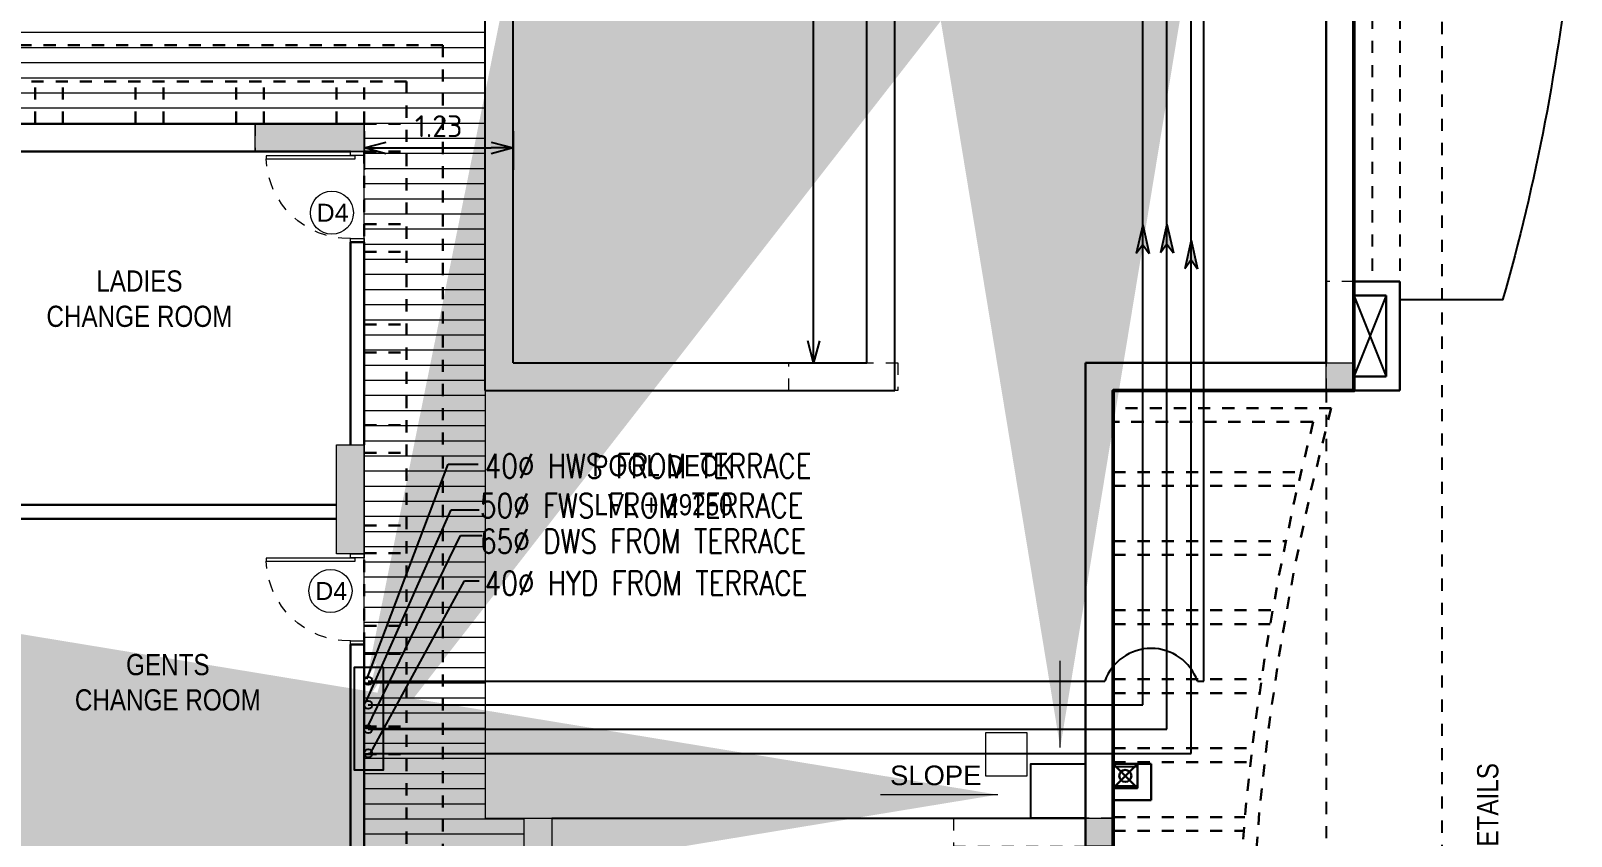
# Model space of a CAD drawing. Header units: inches. Extents: x 0 to 429, y 0 to 146.
# Drawn here: x 302.64 to 315.37, y 118.07 to 124.73 of the extents above; entities that cross this region are included whole.
import ezdxf
from ezdxf.enums import TextEntityAlignment as Align

# ---------------------------------------------------------------- set-up
doc = ezdxf.new("R2010")
doc.units = ezdxf.units.IN
doc.header["$MEASUREMENT"] = 0
doc.linetypes.add('Xr-4BHK-A-B-Tenth Floor-Sub$0$HIDDEN', pattern=[0.375, 0.25, -0.125])
doc.layers.get('DEFPOINTS').update_dxf_attribs({"lineweight": 18})
for name, color, linetype, lineweight in [('FLOOR09', 7, 'Continuous', 50), ('XR-4BHK-A-B-TENTH SUB$0$A-WALL', 7, 'Continuous', 35), ('XR-4BHK-A-B-TENTH SUB$0$COL', 1, 'Continuous', 0), ('XR-4BHK-A-B-TENTH SUB$0$COL BELOW', 3, 'Xr-4BHK-A-B-Tenth Floor-Sub$0$HIDDEN', 0), ('XR-4BHK-A-B-TENTH SUB$0$COL HATCH', 9, 'Continuous', 0), ('XR-4BHK-A-B-TENTH SUB$0$CUTOUT', 6, 'Continuous', 30), ('XR-4BHK-A-B-TENTH SUB$0$DOOR', 34, 'Continuous', 20), ('XR-4BHK-A-B-TENTH SUB$0$HATCH', 8, 'Continuous', 9), ('XR-4BHK-A-B-TENTH SUB$0$PERGOLA ABOVE', 6, 'Xr-4BHK-A-B-Tenth Floor-Sub$0$HIDDEN', 30), ('XR-4BHK-A-B-TENTH SUB$0$PIPE', 30, 'Continuous', 30), ('XR-4BHK-A-B-TENTH SUB$0$WALL', 7, 'Continuous', 30)]:
    doc.layers.add(name, color=color, linetype=linetype, lineweight=lineweight)
for name, color, linetype in [('XR-4BHK-A-B-TENTH SUB$0$BALCONY', 6, 'Continuous'), ('XR-4BHK-A-B-TENTH SUB$0$ELE', 4, 'Continuous'), ('XR-4BHK-A-B-TENTH SUB$0$LINE ABOVE', 20, 'Xr-4BHK-A-B-Tenth Floor-Sub$0$HIDDEN')]:
    doc.layers.add(name, color=color, linetype=linetype)
doc.layers.add('XR-4BHK-A-B-TENTH SUB$0$HATCH1', color=7, linetype='Continuous', lineweight=15, true_color=0x874d22)
doc.styles.add('Sanvi Common', font='isocpeur.ttf')
doc.styles.add('Xr-4BHK-A-B-Tenth Floor-Sub$0$$0$DIM', font='arial.ttf', dxfattribs={"height": 4})
doc.styles.add('Xr-4BHK-A-B-Tenth Floor-Sub$0$$1$Standard', font='arial.ttf')
doc.styles.add('Xr-4BHK-A-B-Tenth Floor-Sub$0$A-DIM', font='arial.ttf')
doc.styles.add('Xr-4BHK-A-B-Tenth Floor-Sub$0$DIM', font='arial.ttf')
doc.styles.add('Xr-4BHK-A-B-Tenth Floor-Sub$0$ROMANS', font='romans.shx')
doc.styles.add('Xr-4BHK-A-B-Tenth Floor-Sub$0$Standard', font='ARIALN.TTF')
doc.dimstyles.new('Sanvi Common', dxfattribs={"dimtxt": 0.18, "dimasz": 0.18, "dimexe": 0.18, "dimexo": 0.0625, "dimgap": 0.09, "dimtad": 1, "dimzin": 0, "dimdsep": 46, "dimtxsty": 'Sanvi Common', "dimblk": 'OPEN30', "dimcen": 0.09, "dimclrd": 68, "dimclre": 68, "dimclrt": 40, "dimadec": 0, "dimazin": 0, "dimtfac": 1, "dimtofl": 0, "dimtmove": 0, "dimatfit": 3, "dimldrblk": 'OPEN30', "dimfxl": 1, "dimtolj": 1, "dimtzin": 0, "dimarcsym": 0})
doc.dimstyles.new('Xr-4BHK-A-B-Tenth Floor-Sub$0$A-DIM-100', dxfattribs={"dimscale": 2, "dimtxt": 150, "dimasz": 50, "dimexe": 30, "dimexo": 25, "dimgap": 25, "dimtad": 1, "dimdec": 0, "dimzin": 0, "dimdsep": 46, "dimtxsty": 'Xr-4BHK-A-B-Tenth Floor-Sub$0$A-DIM', "dimblk1": 'Xr-4BHK-A-B-Tenth Floor-Sub$0$_ArchTick', "dimblk2": 'Xr-4BHK-A-B-Tenth Floor-Sub$0$_ArchTick', "dimsah": 1, "dimcen": 0.09, "dimdle": 30, "dimclrd": 256, "dimclre": 256, "dimclrt": 5, "dimadec": 0, "dimazin": 0, "dimtfac": 1, "dimtdec": 0, "dimtmove": 2, "dimatfit": 3, "dimfxl": 0.18, "dimtolj": 1, "dimtzin": 0, "dimlwd": 9, "dimlwe": 9, "dimarcsym": 0})
doc.dimstyles.new('Xr-4BHK-A-B-Tenth Floor-Sub$0$DIM 75', dxfattribs={"dimtxt": 75, "dimasz": 75, "dimexe": 0.18, "dimexo": 0.0625, "dimgap": 0.09, "dimtad": 0, "dimtih": 1, "dimtoh": 1, "dimdec": 0, "dimzin": 0, "dimdsep": 46, "dimtxsty": 'Xr-4BHK-A-B-Tenth Floor-Sub$0$Standard', "dimcen": 0.09, "dimclrd": 256, "dimclre": 256, "dimclrt": 256, "dimadec": 0, "dimazin": 0, "dimtfac": 1, "dimtdec": 0, "dimtofl": 0, "dimtmove": 0, "dimatfit": 3, "dimfxl": 1, "dimtolj": 1, "dimtzin": 0, "dimarcsym": 0})

# ---------------------------------------------------------------- blocks, each defined once
blk = doc.blocks.new('Xr-4BHK-A-B-Tenth Floor-Sub$0$d-750')
at = {"layer": 'XR-4BHK-A-B-TENTH SUB$0$DOOR'}
for p, q in [((5.729134500143118e-09, 718.7499761594656), (5.729134500143118e-09, 749.9999761594656)), ((5.729134500143118e-09, 749.9999761594656), (115.0000000057291, 749.9999761594656)), ((115.0000000057291, 718.7499761594656), (5.729134500143118e-09, 718.7499761594656)), ((115.0000000057291, 749.9999761594656), (115.0000000057291, 718.7499761594656)), ((5.729134500143118e-09, -2.384052721993157e-05), (5.729134500143118e-09, 31.24997615947278)), ((5.729134500143118e-09, 31.24997615947278), (115.0000000057291, 31.24997615947278)), ((115.0000000057291, 31.24997615947278), (115.0000000057291, -2.384052721993157e-05)), ((115.0000000057291, -2.384052721993157e-05), (5.729134500143118e-09, -2.384052721993157e-05))]:
    blk.add_line(p, q, dxfattribs=at)
blk.add_lwpolyline([(73.88675761399941, 34.24997615947278), (811.340492390703, 34.24997615947278), (811.340492390703, 59.24997615947278), (73.88675761399941, 59.24997615947278)], close=True, dxfattribs=at)
at = {"layer": 'XR-4BHK-A-B-TENTH SUB$0$DOOR', "color": 8, "linetype": 'Xr-4BHK-A-B-Tenth Floor-Sub$0$HIDDEN', "extrusion": (0, 0, -1)}
blk.add_ellipse((125.0000000057291, 31.24997615947278), major_axis=(218.3991734659579, 652.0652236637238), ratio=0.9987404314647262, start_param=-0.3381296109642833, end_param=1.207250979015199, dxfattribs=at)
blk = doc.blocks.new('Xr-4BHK-A-B-Tenth Floor-Sub$0$RWP')
at = {"layer": 'XR-4BHK-A-B-TENTH SUB$0$CUTOUT'}
for p, q in [((0, 199.9999999999782), (200, 0)), ((200, 199.9999999999782), (0, 0))]:
    blk.add_line(p, q, dxfattribs=at)
blk.add_lwpolyline([(0, 0), (200, 0), (200, 199.9999999999782), (0, 199.9999999999782)], close=True, dxfattribs=at)
at = {"layer": 'XR-4BHK-A-B-TENTH SUB$0$ELE'}
for p, q in [((0, 199.9999999999782), (0, 0)), ((25, 199.9999999999782), (25, 0))]:
    blk.add_line(p, q, dxfattribs=at)
at = {"layer": 'XR-4BHK-A-B-TENTH SUB$0$PIPE'}
blk.add_circle((99.99999999998545, 99.99999999998545), 50, dxfattribs=at)
at = {"layer": 'XR-4BHK-A-B-TENTH SUB$0$WALL'}
for p, q in [((0, 314.9999999999927), (300.338027563339, 314.9999999999854)), ((0, 199.9999999999782), (0, 314.9999999999927)), ((300.338027563339, 0.03130739104381064), (300.338027563339, 314.9999999999854)), ((0, 199.9999999999782), (185.3380275633244, 199.9999999999782)), ((185.3380275633244, 0.03130739104381064), (185.3380275633244, 199.9999999999782))]:
    blk.add_line(p, q, dxfattribs=at)
blk = doc.blocks.new('Xr-4BHK-A-B-Tenth Floor-Sub$0$unit 4')
at = {"layer": 'XR-4BHK-A-B-TENTH SUB$0$COL HATCH'}
for points in [[(140161.4683825894, 16851.92875441612), (140161.4683825894, 17081.92875441612), (140391.4667687599, 17081.92875441612), (140391.4667687599, 16851.92875441612)], [(143926.6804970775, 14861.95485031011), (143926.6804970775, 15091.95147562632), (144156.6804970775, 15091.95147562632), (144156.6804970775, 14861.95485031011)], [(138186.4673124339, 8001.023548406112), (138186.4673124339, 8901.942103730136), (138416.46939394, 8901.942103730136), (138416.46939394, 8001.023548406112)], [(140841.4667852708, 8901.942103730165), (140841.4667852708, 8671.520555919531), (141336.6918553654, 8671.752276054933), (141336.6918553656, 8671.941674858215), (141451.6918553656, 8671.941674753645), (141451.6919188089, 8671.806085588905), (141741.468866777, 8671.941674753616), (141741.4679881216, 8901.942102452827)]]:
    blk.add_hatch(color=256, dxfattribs=at).paths.add_polyline_path(points)
at = {"layer": 'XR-4BHK-A-B-TENTH SUB$0$HATCH'}
h = blk.add_hatch(dxfattribs=at)
h.set_pattern_fill('LINE', color=256, scale=1000, angle=90.00000000000001, style=0)
h.set_pattern_definition([(90, (108785.045784827, -212039.4299322763), (-125, -2.775557561562891e-14), [])])
h.paths.add_polyline_path([(136523.896407382, 5336.954781934473), (136523.8964073836, 9901.942103730136), (143926.6808969202, 9901.942103730107), (143926.6797645967, 10221.95374302511), (144476.6823000514, 10221.95374322421), (144476.6822946735, 9001.9421013057), (144476.6823000521, 8901.94209039578), (143681.6830437472, 8901.942416028352), (141448.7126748509, 8901.516515860421), (138186.4667852746, 8901.514606098848), (138186.921725734, 4736.958230922261), (136951.4669092088, 4736.958230924094), (136951.4669092098, 5336.954755751969)])
at = {"layer": 'XR-4BHK-A-B-TENTH SUB$0$A-WALL'}
blk.add_line((140276.6728969188, 14861.95485030484), (140276.6808817991, 14861.95485030484), dxfattribs=at)
at = {"layer": 'XR-4BHK-A-B-TENTH SUB$0$BALCONY'}
blk.add_lwpolyline([(136681.4672898354, 17681.52098489433), (136681.4672898354, 18877.08447858781, -0.04461791767468246), (139641.4667689159, 18310.51323266406), (139641.466768916, 17461.52219333107)], format="xyb", dxfattribs=at)
at = {"layer": 'XR-4BHK-A-B-TENTH SUB$0$COL'}
for points in [[(140161.4683825894, 16851.92875441612), (140161.4683825894, 17081.92875441612), (140391.4667687599, 17081.92875441612), (140391.4667687599, 16851.92875441612)], [(143926.6804970775, 14861.95485031011), (143926.6804970775, 15091.95147562632), (144156.6804970775, 15091.95147562632), (144156.6804970775, 14861.95485031011)], [(138186.4673124339, 8001.023548406112), (138186.4673124339, 8901.942103730136), (138416.46939394, 8901.942103730136), (138416.46939394, 8001.023548406112)], [(140841.4667852708, 8671.520555919531), (140841.4667852708, 8901.942103730165), (141741.4679881216, 8901.942102452798), (141741.468866777, 8671.941674753645)]]:
    blk.add_lwpolyline(points, close=True, dxfattribs=at)
at = {"layer": 'XR-4BHK-A-B-TENTH SUB$0$COL BELOW'}
for points in [[(140391.468866777, 16851.94210373014), (140391.4667689161, 17081.92875441612), (139491.468866777, 17081.94210373014), (139491.468866777, 16851.94210373014)], [(144156.680919536, 13771.95372724338), (144156.680919536, 15091.95147562676), (143926.6808969202, 15091.95147562676), (143926.6808969202, 13771.95372724338)], [(140161.468866777, 12411.94210373014), (140161.468866777, 13311.942132525), (140391.468866777, 13311.942132525), (140391.468866777, 12411.94210373014)], [(138416.46939394, 8001.444667240226), (138416.46939394, 8901.942103730136), (138186.468866777, 8901.942103730136), (138186.468866777, 8001.444667240226)]]:
    blk.add_lwpolyline(points, close=True, dxfattribs=at)
at = {"layer": 'XR-4BHK-A-B-TENTH SUB$0$ELE'}
for p, q in [((139606.4667689159, 17081.52219333107), (140276.4667689159, 17346.52219333107)), ((139606.4667689159, 17346.52219333107), (140276.4667689161, 17081.92875441624)), ((143926.6960998572, 10452.37486190963), (143926.6804970775, 14861.95485031011)), ((140391.4688667771, 13286.94167387165), (131101.4704008717, 13286.94167387477)), ((140391.468866782, 9901.524832841125), (140391.4688667771, 13286.94167387165)), ((140161.468866777, 13056.94167387171), (132391.4688477934, 13056.94167387427)), ((140161.4688667815, 10131.94210373011), (140161.468866777, 13056.94167387171)), ((140161.4688667815, 10131.94210373011), (132391.4663896933, 10131.94210373014)), ((140391.468866782, 9901.942103730107), (136523.8964073836, 9901.942103730136))]:
    blk.add_line(p, q, dxfattribs=at)
at = {"layer": 'XR-4BHK-A-B-TENTH SUB$0$HATCH'}
blk.add_lwpolyline([(136523.896407382, 5336.954781934473), (136523.8964073836, 9901.942103730136), (143926.6808969202, 9901.942103730107), (143926.6797645967, 10221.95374302511), (144476.6823000514, 10221.95374322421), (144476.6822946735, 9001.9421013057), (144476.6823000521, 8901.94209039578), (143681.6830437472, 8901.942416028352), (141448.7126748509, 8901.516515860421), (141448.7126748509, 8901.516515860421), (138186.4667852746, 8901.514606098848), (138186.921725734, 4736.958230922261), (136951.4669092088, 4736.958230924094), (136951.4669092098, 5336.954755751969), (136523.896407382, 5336.954781934473)], dxfattribs=at)
at = {"layer": 'XR-4BHK-A-B-TENTH SUB$0$HATCH1', "ltscale": 0.5}
blk.add_lwpolyline([(143219.77406275, 14036.6942217793), (143576.77406275, 14036.6942217793), (143576.77406275, 14381.6942217793), (143219.77406275, 14381.6942217793)], close=True, dxfattribs=at)
at = {"layer": 'XR-4BHK-A-B-TENTH SUB$0$LINE ABOVE'}
for p, q in [((135301.4688667769, 17461.94210373014), (139491.4568943406, 17461.94210373022)), ((135301.468866777, 17231.94210373014), (139491.4568943406, 17231.94210373022))]:
    blk.add_line(p, q, dxfattribs=at)
at = {"layer": 'XR-4BHK-A-B-TENTH SUB$0$PERGOLA ABOVE', "linetype": 'Xr-4BHK-A-B-Tenth Floor-Sub$0$HIDDEN'}
for p, q in [((137536.9217257317, 9551.520688113436), (144476.6823000521, 9551.520688113407)), ((137536.9217257317, 9551.520688113436), (137536.921725734, 4736.95823092194)), ((137836.9217257318, 9251.520688113407), (144176.6823000521, 9251.520688113407)), ((137836.9217257318, 9251.520688113407), (137836.921725734, 4736.958230922086)), ((138186.4673124334, 8901.942103730136), (138186.4673124334, 9251.520688113378)), ((138416.4673124334, 8901.942103730136), (138416.4673124334, 9251.520688113378)), ((139016.4673124334, 8901.942103730136), (139016.4673124334, 9251.520688113378)), ((139246.4673124334, 8901.942103730136), (139246.4673124334, 9251.520688113378)), ((139846.4673124334, 8901.942103730136), (139846.4673124334, 9251.520688113378)), ((140076.4673124334, 8901.942103730136), (140076.4673124334, 9251.520688113378)), ((140676.4673124334, 8901.942103730136), (140676.4673124334, 9251.520688113378)), ((140906.4673124334, 8901.942103730136), (140906.4673124334, 9251.520688113378)), ((141506.4673124334, 8901.942103730107), (141506.4673124334, 9251.520688113349)), ((141736.4673124334, 8901.942103730107), (141736.4673124334, 9251.520688113349)), ((142336.4673124334, 8901.942103730107), (142336.4673124334, 9251.520688113349)), ((142566.4673124334, 8901.942103730107), (142566.4673124334, 9251.520688113349)), ((143166.4673124334, 8901.942103730107), (143166.4673124334, 9251.520688113349)), ((143396.4673124334, 8901.942103730107), (143396.4673124334, 9251.520688113349)), ((138186.4673124334, 8901.942103730136), (137836.4673124339, 8901.942103729962)), ((138416.46939394, 8901.942103730136), (139166.46939394, 8901.942103730078)), ((142491.4700696282, 8901.942903540912), (141741.4679881295, 8901.940038357716)), ((138186.4673124336, 8671.942103730136), (137836.467312434, 8671.942103729962)), ((138186.4673124336, 8071.942103730136), (137836.467312434, 8071.942103729962)), ((138186.4673124337, 7841.942103730136), (137836.4673124341, 7841.942103729962)), ((138186.4673124337, 7241.942103730136), (137836.4673124341, 7241.942103729962)), ((138186.4673124338, 7011.942103730136), (137836.4673124342, 7011.942103729962)), ((138186.4673124338, 6411.942103730136), (137836.4673124342, 6411.942103729962)), ((138186.4673124339, 6181.942103730136), (137836.4673124343, 6181.942103729962))]:
    blk.add_line(p, q, dxfattribs=at)
at = {"layer": 'XR-4BHK-A-B-TENTH SUB$0$WALL'}
for p, q in [((139491.4667689159, 17461.52219333107), (140391.4667689159, 17461.52219333107)), ((139491.4667689159, 17081.52219333107), (139491.4667689159, 17461.52219333107)), ((140391.4667689161, 17081.52098489527), (140391.4667689159, 17461.52219333107)), ((139606.4667689159, 17346.52219333107), (140276.4667689159, 17346.52219333107)), ((139606.4667689159, 17081.52219333101), (139606.4667689159, 17346.52219333107)), ((140276.4667689161, 17081.92875441609), (140276.4667689159, 17346.52219333107)), ((135301.4688667769, 17081.92875441615), (140276.4667689161, 17081.92875441609)), ((140391.6808786311, 15091.95485030484), (140391.4411620898, 17081.92875441612)), ((135071.4683339712, 16851.92875441615), (140161.4683825894, 16851.92875441612)), ((140161.6808817991, 14861.95485030467), (140161.4683825894, 16851.92875441612)), ((140391.6808786311, 15091.95485030484), (144156.6804970775, 15091.95485030484)), ((140161.6808817991, 14861.95485030467), (144156.6804970776, 14861.95485031049)), ((138186.468866777, 8231.444667240226), (138186.4688667769, 8901.942103730136)), ((138186.921725732, 8901.942103730195), (138186.921725734, 4736.958230922261)), ((138416.468866777, 8001.444667240168), (138416.4688667769, 8786.942103730107)), ((138416.921725732, 8786.942103730078), (138416.9217257337, 5336.958230922493)), ((140841.4667852708, 8901.942103730165), (139166.46939394, 8901.942103730224)), ((139166.46939394, 8786.942103730049), (139166.46939394, 8901.942103730049)), ((140841.4667852708, 8786.942103730165), (139166.46939394, 8786.942103730165)), ((142491.4700696282, 8901.942903540912), (144476.6823000522, 8901.94209039578)), ((142491.4700696282, 8786.942102452711), (142491.4700696282, 8901.942903540912)), ((142491.4700696282, 8786.94290354097), (144246.6822995453, 8786.942184604035)), ((141336.6795998762, 5336.942103730136), (141336.6894109908, 8671.752274911123)), ((141451.6813651052, 5936.945484351279), (141451.6894111497, 8671.806084415555))]:
    blk.add_line(p, q, dxfattribs=at)
at = {"layer": 'XR-4BHK-A-B-TENTH SUB$0$DOOR', "rotation": 269.9999999483067}
for p in [(138416.4694177805, 8901.94210373584), (141741.4700934687, 8901.942102458503)]:
    blk.add_blockref('Xr-4BHK-A-B-Tenth Floor-Sub$0$d-750', p, dxfattribs=at)
at = {"layer": 'XR-4BHK-A-B-TENTH SUB$0$WALL'}
blk.add_blockref('Xr-4BHK-A-B-Tenth Floor-Sub$0$RWP', (143476.3290084882, 15091.92354291381), dxfattribs=at)
blk = doc.blocks.new('Xr-4BHK-A-B-Tenth Floor-Sub$0$core typ')
at = {"layer": 'XR-4BHK-A-B-TENTH SUB$0$COL HATCH'}
h = blk.add_hatch(color=256, dxfattribs=at)
h.dxf.hatch_style = 1
h.paths.add_polyline_path([(6780.432758125709, 9030), (7010.435944428726, 9030), (7010.435944428726, 8129.502890172109), (6780.432758125709, 8129.502890172109)])
at = {"layer": 'XR-4BHK-A-B-TENTH SUB$0$COL'}
blk.add_lwpolyline([(6780.432758125709, 9030), (7010.435944428726, 9030), (7010.435944428726, 8129.502890172109), (6780.432758125709, 8129.502890172109)], close=True, dxfattribs=at)
at = {"layer": 'XR-4BHK-A-B-TENTH SUB$0$LINE ABOVE'}
for p, q in [((14370.00140202037, -7689.003133739934), (14370.00261045538, 21931.7188590661)), ((13410, 12565.21203014329), (13409.99999999462, 1735.225581611492))]:
    blk.add_line(p, q, dxfattribs=at)
at = {"layer": 'XR-4BHK-A-B-TENTH SUB$0$PERGOLA ABOVE', "linetype": 'Xr-4BHK-A-B-Tenth Floor-Sub$0$HIDDEN'}
for p, q in [((13451.7130479645, 12420.77032517273), (11651.7130479645, 12420.77032517273)), ((13451.71332707233, 12420.77032517273), (11651.71332707233, 12420.77032517273)), ((13302.88854631479, 12305.77032517273), (11651.7130479645, 12305.77032517273)), ((13298.95646914723, 12305.77032517366), (11651.71332707233, 12305.77032517273)), ((11651.7130479645, 11891.6293217731), (13201.04146116087, 11891.62932177264)), ((11651.7130479645, 11776.62932177264), (13174.35759687959, 11776.62932177264)), ((11651.7130479645, 11321.2030540556), (13075.42630390893, 11321.2030540542)), ((11651.7130479645, 11206.2030540542), (13052.13527494622, 11206.20305405513)), ((11651.7130479645, 10750.77678633717), (12966.52282897895, 10750.77678633624)), ((11651.7130479645, 10635.77678633577), (12946.56718972838, 10635.77678633717)), ((11651.71304796473, 10180.35051861967), (12874.06468445016, 10180.35051861827)), ((11651.7130479645, 10065.35051861921), (12857.39624351915, 10065.35051861874)), ((11651.7130479645, 9609.924250902171), (12797.83016858809, 9609.924250900309)), ((11651.7130479645, 9494.924250900774), (12784.40938242059, 9494.924250900774)), ((11651.71332707233, 9040.722725013766), (12737.75162576535, 9040.722725013766)), ((11651.71332707233, 8925.722725013766), (12727.54023779137, 8925.722725013766))]:
    blk.add_line(p, q, dxfattribs=at)
for radius, start, end in [(20606.58947161396, 165.1815059446637, 194.8184940553362), (20721.58947161391, 165.5941574287609, 194.4058425712391)]:
    blk.add_arc((33372.94558768533, 7150.473962537042), radius, start, end, dxfattribs=at)
blk = doc.blocks.new('Xr-4BHK-A-B-Tenth Floor-Sub$0$$0$DOOR NO')
at = {"lineweight": 0}
blk.add_circle((5.684341886080801e-14, 0), 10, dxfattribs=at)
at = {"style": 'Xr-4BHK-A-B-Tenth Floor-Sub$0$$0$DIM'}
blk.add_attdef('X1', text='', height=9, dxfattribs=at).set_placement((5.684341886080801e-14, 0), align=Align.MIDDLE_CENTER)
blk = doc.blocks.new('_Open30')
at = {"color": 0, "linetype": 'ByBlock', "lineweight": -2}
for p, q in [((-1, 0.26794919), (0, 0)), ((0, 0), (-1, -0.26794919)), ((0, 0), (-1, 0))]:
    blk.add_line(p, q, dxfattribs=at)
blk = doc.blocks.new('*D411')
at = {"color": 68, "lineweight": -2, "transparency": 16777216}
for p, q in [((308.9714184903812, 129.7543865850289), (309.2919090737304, 129.7543865850289)), ((309.1119090737304, 122.1643886372523), (309.1119090737304, 129.5743865850289)), ((308.9714183664861, 121.9843886372523), (309.2919090737304, 121.9843886372523))]:
    blk.add_line(p, q, dxfattribs=at)
at = {"layer": 'DEFPOINTS', "color": 0, "transparency": 16777216}
for p in [(308.9089184903812, 129.7543865850289), (309.1119090737304, 129.7543865850289), (308.9089183664861, 121.9843886372523)]:
    blk.add_point(p, dxfattribs=at)
at = {"color": 68, "lineweight": -2, "transparency": 16777216, "xscale": 0.18, "yscale": 0.18, "zscale": 0.18}
for p, rotation in [((309.1119090737304, 129.7543865850289), 90), ((309.1119090737304, 121.9843886372523), 270)]:
    blk.add_blockref('_Open30', p, dxfattribs=dict(at, rotation=rotation))
at = {"color": 40, "transparency": 16777216, "insert": (308.9319090737304, 125.8693876111405), "char_height": 0.18, "attachment_point": 5, "rotation": 90, "style": 'Sanvi Common'}
blk.add_mtext('\\A1;7.77', dxfattribs=at)
blk = doc.blocks.new('*D413')
at = {"color": 68, "lineweight": -2, "transparency": 16777216}
for p, q in [((305.3989183664767, 123.8968865557521), (305.3989183664767, 123.5792650090205)), ((306.6289183664872, 123.8968865557521), (306.6289183664872, 123.5792650090205)), ((305.5789183664767, 123.7592650090205), (306.4489183664872, 123.7592650090205))]:
    blk.add_line(p, q, dxfattribs=at)
at = {"layer": 'DEFPOINTS', "color": 0, "transparency": 16777216}
for p in [(305.3989183664767, 123.9593865557521), (306.6289183664872, 123.9593865557521), (306.6289183664872, 123.7592650090205)]:
    blk.add_point(p, dxfattribs=at)
at = {"color": 68, "lineweight": -2, "transparency": 16777216, "xscale": 0.18, "yscale": 0.18, "zscale": 0.18, "rotation": 180}
blk.add_blockref('_Open30', (305.3989183664767, 123.7592650090205), dxfattribs=at)
at = {"color": 68, "lineweight": -2, "transparency": 16777216, "xscale": 0.18, "yscale": 0.18, "zscale": 0.18}
blk.add_blockref('_Open30', (306.6289183664872, 123.7592650090205), dxfattribs=at)
at = {"color": 40, "transparency": 16777216, "insert": (306.013918366482, 123.9392650090205), "char_height": 0.18, "attachment_point": 5, "style": 'Sanvi Common'}
blk.add_mtext('\\A1;1.23', dxfattribs=at)
blk = doc.blocks.new('Xr-4BHK-A-B-Tenth Floor-Sub$0$_ArchTick')
at = {"color": 0, "linetype": 'ByBlock', "const_width": 0.15}
blk.add_lwpolyline([(-0.5, -0.5), (0.5, 0.5)], dxfattribs=at)
blk = doc.blocks.new('Xr-4BHK-A-B-Tenth Floor-Sub$0$AR')
at = {"lineweight": -3}
blk.add_hatch(color=0, dxfattribs=at).paths.add_polyline_path([(-2.910391107208109e-11, 1.018630508806645e-10), (-53.38747398255394, -235.5740058441594), (-2.912042586134044e-11, -162.9766401681734), (53.38747398248059, -235.5740058441594)])
at = {"color": 0, "lineweight": -3}
for p, q in [((-2.91038304567337e-11, 1.018634065985679e-10), (-53.38747398255394, -235.5740058441594)), ((-2.91038304567337e-11, 1.018634065985679e-10), (53.38747398248059, -235.5740058441594)), ((-2.91038304567337e-11, -162.9766401681735), (-53.38747398255394, -235.5740058441594)), ((-2.91038304567337e-11, -162.9766401681735), (53.38747398248059, -235.5740058441594))]:
    blk.add_line(p, q, dxfattribs=at)

msp = doc.modelspace()

# ---------------------------------------------------------------- linework, layer by layer
at = {"ltscale": 25}
for p, q in [((312.0329638679783, 118.9561029472365), (312.0329638679783, 129.6251705679292)), ((312.2329638679608, 118.7561029472249), (312.2329638679608, 129.7090262277902)), ((311.8329638679666, 119.1561029472336), (311.8329638679666, 129.5624316060689)), ((312.3382231569654, 119.3524842191232), (312.3382231569654, 129.4571723170642)), ((305.4315856244162, 119.3524842191232), (311.5197175615854, 119.3524842191232)), ((312.285107037877, 119.3524842191232), (312.3382231569654, 119.3524842191232)), ((305.4315856244162, 119.1561029472336), (311.8329638679666, 119.1561029472336)), ((305.4315856244162, 118.9561029472365), (312.0329638679783, 118.9561029472365)), ((305.4315856244162, 118.7561029472249), (312.2329638679608, 118.7561029472249))]:
    msp.add_line(p, q, dxfattribs=at)
msp.add_line((306.1940801965634, 120.5565575459745), (306.369570170306, 120.5565575459745))
msp.add_lwpolyline([(305.5579495666121, 119.4661534999445), (305.3144804024583, 119.4661534999445), (305.3144804024583, 118.6188086543093), (305.5579495666121, 118.6188086543093)], close=True)
at = {"linetype": 'Continuous'}
msp.add_lwpolyline([(310.9089312650127, 118.2191750774195), (310.9089312650127, 118.6691750774166), (311.3589312650243, 118.6691750774166), (311.3589311130732, 118.2191749254539), (310.9089312650127, 118.2191750774195)], dxfattribs=at)
at = {"ltscale": 0.2}
msp.add_circle((305.4315856244162, 119.3561029472307), 0.03323927183261154, dxfattribs=at)
at = {"lineweight": -3, "ltscale": 200}
for centre in [(305.4315856244162, 119.1561029472336), (305.4315856244162, 118.9561029472365)]:
    msp.add_circle(centre, 0.03323927183261154, dxfattribs=at)
msp.add_circle((305.4315856244162, 118.7561029472249), 0.03323927183261154)
at = {"ltscale": 25}
msp.add_arc((311.9024122997167, 119.21831008879), 0.4055341660774341, 19.32084683160926, 160.6791531683907, dxfattribs=at)
at = {"layer": 'FLOOR09', "color": 181}
msp.add_lwpolyline([(311.5889286905353, 117.9893904318801), (311.5889196673002, 121.7546024783865), (313.5789243717795, 121.7546024783865), (313.5789243717795, 126.8446027700034), (313.9589293723752, 126.8446029541287), (313.9589193186316, 132.7045999389143), (309.5539187168238, 132.7046024620272), (309.553919925273, 131.2746004600836), (308.3539196673141, 131.2746004600981), (308.353919667285, 130.6740967712599), (306.3989226507315, 130.6740972390894), (306.4030822075788, 129.9846035575961), (301.6039198457788, 129.9846024620261), (301.6039196673141, 125.4246023380897), (301.003923047951, 125.4246023380897), (301.0039230479219, 123.7296023380973), (301.6039282399347, 123.7296023380973), (301.6039230882366, 119.0744836840518), (301.9539088469814, 119.0746024601017), (301.9539076385613, 118.9243899462076), (302.3066562408117, 118.9243819691387), (302.3057789874206, 117.77963560535)], dxfattribs=at)

# ---------------------------------------------------------------- block references
at = {"xscale": 0.001, "yscale": 0.001, "zscale": 0.001, "rotation": 270}
msp.add_blockref('Xr-4BHK-A-B-Tenth Floor-Sub$0$unit 4', (296.4969762627539, 262.1458554225368), dxfattribs=at)
at = {"xscale": 0.001, "yscale": 0.001, "zscale": 0.001}
msp.add_blockref('Xr-4BHK-A-B-Tenth Floor-Sub$0$core typ', (299.9389183664849, 109.189174525612), dxfattribs=at)
ref = msp.add_blockref('Xr-4BHK-A-B-Tenth Floor-Sub$0$$0$DOOR NO', (305.1310712918735, 123.2238882965443), dxfattribs=dict(xscale=0.01777999999999997, yscale=0.01777999999999997, zscale=0.01777999999999997))
ref.add_attrib('X1', 'D4', dxfattribs={"height": 0.1481666666666666, "style": 'Xr-4BHK-A-B-Tenth Floor-Sub$0$$1$Standard'}).set_placement((305.1370343432741, 123.2238882965443), align=Align.MIDDLE_CENTER)
ref = msp.add_blockref('Xr-4BHK-A-B-Tenth Floor-Sub$0$$0$DOOR NO', (305.1310712918735, 123.2238882965443), dxfattribs=dict(xscale=0.01778000000002794, yscale=0.01778000000002794, zscale=0.01778000000002794))
ref.add_attrib('X1', 'D4', dxfattribs={"height": 0.1481666666666666, "style": 'Xr-4BHK-A-B-Tenth Floor-Sub$0$$1$Standard'}).set_placement((305.1370343432741, 123.2238882965443), align=Align.MIDDLE_CENTER)
at = {"ltscale": 25, "xscale": 0.001, "yscale": 0.001, "zscale": 0.001}
for p in [(311.8329638679666, 123.1229382887227), (312.0329638679783, 123.1280186824419), (312.2329638679608, 122.9962228836789)]:
    msp.add_blockref('Xr-4BHK-A-B-Tenth Floor-Sub$0$AR', p, dxfattribs=at)
ref = msp.add_blockref('Xr-4BHK-A-B-Tenth Floor-Sub$0$$0$DOOR NO', (305.1197921393419, 120.0978384288296), dxfattribs=dict(xscale=0.01778000000002794, yscale=0.01778000000002794, zscale=0.01778000000002794))
ref.add_attrib('X1', 'D4', dxfattribs={"height": 0.1481666666666666, "style": 'Xr-4BHK-A-B-Tenth Floor-Sub$0$$1$Standard'}).set_placement((305.1257551907425, 120.0978384288296), align=Align.MIDDLE_CENTER)

# ---------------------------------------------------------------- texts
at = {"style": 'Xr-4BHK-A-B-Tenth Floor-Sub$0$ROMANS', "width": 0.8}
for s, p in [('40%%C HWS FROM TERRACE ', (306.3942356338762, 121.0308265196195)), ('50%%C FWS FROM TERRACE ', (306.3554364425168, 120.703576586367)), ('65%%C DWS FROM TERRACE ', (306.3561403957816, 120.4097943932988)), ('40%%C HYD FROM TERRACE ', (306.3942356338762, 120.0626425909117))]:
    msp.add_text(s, height=0.2, dxfattribs=at).set_placement(p)
at = {"style": 'Xr-4BHK-A-B-Tenth Floor-Sub$0$DIM'}
msp.add_text('SLOPE', height=0.162, dxfattribs=at).set_placement((309.7448139153808, 118.4932369210268))
at = {"char_height": 0.175, "attachment_point": 8, "style": 'Xr-4BHK-A-B-Tenth Floor-Sub$0$Standard'}
for s, insert, width in [('LADIES CHANGE ROOM', (303.5406432537807, 122.2779371362535), 1.56231087514259), (' POOL DECK', (307.8407039445979, 121.0436624614208), 1.285427642686293), ('LVL + 29250', (307.8721944540544, 120.7209787726583), 2.456322431613924), ('GENTS\\PCHANGE ROOM', (303.7756498230252, 119.107921608183), 2.456322431613924)]:
    msp.add_mtext(s, dxfattribs=dict(at, insert=insert, width=width))
at = {"insert": (314.5967094912872, 115.3457016320439), "char_height": 0.175, "width": 4.456738318588817, "attachment_point": 1, "rotation": 90, "style": 'Xr-4BHK-A-B-Tenth Floor-Sub$0$Standard'}
msp.add_mtext('ELEVATION FEATURE AS/DETAILS', dxfattribs=at)

# ---------------------------------------------------------------- dimensions: what is measured, and where the dimension line sits
at = {"color": 2}
dim = msp.add_linear_dim(base=(309.1119090737304, 129.7543865850289), p1=(308.908918366486, 121.9843886372523), p2=(308.908918490381, 129.7543865850288), angle=90, dimstyle='Sanvi Common', dxfattribs=at)
dim.commit()
dim.dimension.update_dxf_attribs({"geometry": '*D411', "text_midpoint": (308.9319090737304, 125.8693876111405)})
dim = msp.add_linear_dim(base=(306.6289183664872, 123.7592650090205), p1=(305.3989183664767, 123.9593865557521), p2=(306.6289183664872, 123.9593865557521), dimstyle='Sanvi Common', dxfattribs=at)
dim.commit()
dim.dimension.update_dxf_attribs({"geometry": '*D413', "text_midpoint": (306.013918366482, 123.9392650090205)})

# ---------------------------------------------------------------- leaders
for points in [[(305.4194192065139, 119.3682693651185), (306.0932844921868, 121.147334016377), (306.3395617769079, 121.147334016377)], [(305.4185465106371, 119.1893422190601), (306.1166390679523, 120.7683687855292), (306.3480931189065, 120.7683687855292)], [(305.4185465106371, 118.9561029472365), (306.1940801965634, 120.5565575459745)], [(305.451782016035, 118.7566033206071), (306.2274960526361, 120.1813487856538), (306.3480931189065, 120.1813487856538)]]:
    msp.add_leader(points, dimstyle='Xr-4BHK-A-B-Tenth Floor-Sub$0$DIM 75')
at = {"linetype": 'Continuous'}
for points in [[(311.1513867674608, 118.8044835647429), (311.1513867674608, 119.5201713576948)], [(310.6342263572247, 118.4146643562394), (309.6652958128057, 118.4146643562394)]]:
    msp.add_leader(points, dimstyle='Xr-4BHK-A-B-Tenth Floor-Sub$0$A-DIM-100', override={"dimtad": 0}, dxfattribs=at)

doc.saveas('drawing.dxf')
